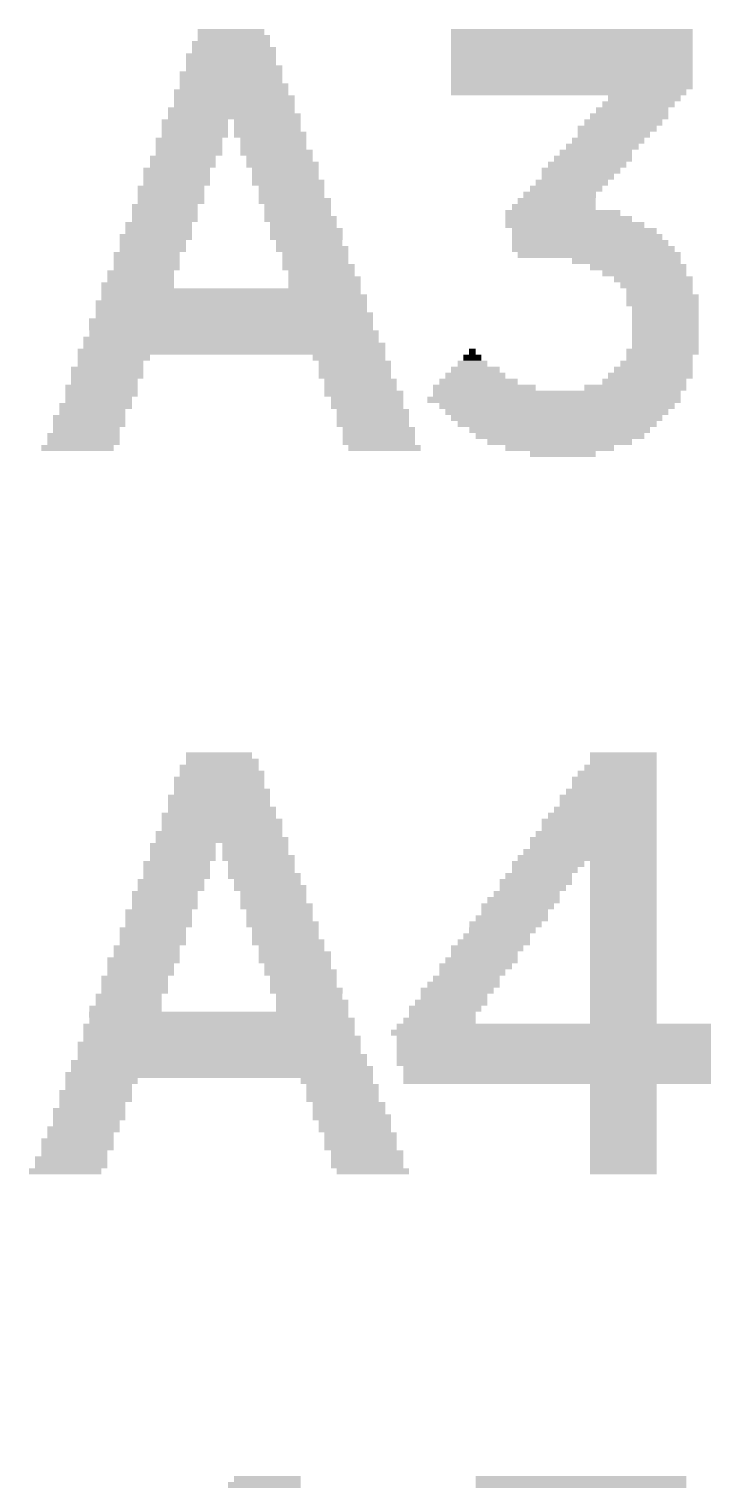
# Model space of a CAD drawing. Extents: x -50 to 50, y -28 to 28.
# Drawn here: x -18.3 to -15.91, y 0.05 to 5.15 of the extents above; entities that cross this region are included whole.
import ezdxf

# ---------------------------------------------------------------- set-up
doc = ezdxf.new("R2010")
doc.units = 0
doc.layers.add('200', color=132, linetype='CONTINUOUS')

# ---------------------------------------------------------------- blocks, each defined once
blk = doc.blocks.new('RECT')
blk.add_solid([(-0.5, -0.5), (0.5, -0.5), (-0.5, 0.5), (0.5, 0.5)])

msp = doc.modelspace()

# ---------------------------------------------------------------- block references
at = {"layer": '200'}
for p, xscale, yscale in [((-17.5895, 5.1435), 0.2337, 0.0213), ((-16.3932, 5.1435), 0.8484, 0.0213), ((-17.5895, 5.1012), 0.2743, 0.0211), ((-17.5793, 5.1223), 0.254, 0.0211), ((-16.3932, 5.1223), 0.8484, 0.0211), ((-16.3932, 5.1012), 0.8484, 0.0211), ((-17.5895, 5.0588), 0.315, 0.0211), ((-17.5793, 5.08), 0.2946, 0.0213), ((-16.3932, 5.08), 0.8484, 0.0213), ((-16.3932, 5.0588), 0.8484, 0.0211), ((-17.5895, 4.9953), 0.3607, 0.0211), ((-17.5895, 5.0377), 0.315, 0.0211), ((-17.5781, 5.0165), 0.3378, 0.0213), ((-16.3932, 5.0377), 0.8484, 0.0211), ((-16.3932, 5.0165), 0.8484, 0.0213), ((-16.3932, 4.9953), 0.8484, 0.0211), ((-17.5895, 4.9742), 0.3607, 0.0211), ((-17.5793, 4.953), 0.381, 0.0213), ((-16.3932, 4.9742), 0.8484, 0.0211), ((-16.3932, 4.953), 0.8484, 0.0213), ((-17.5895, 4.9318), 0.4013, 0.0211), ((-17.5781, 4.9107), 0.4242, 0.0211), ((-17.5781, 4.8895), 0.4242, 0.0213), ((-16.4046, 4.9318), 0.8255, 0.0211), ((-16.1595, 4.8895), 0.254, 0.0213), ((-16.1392, 4.9107), 0.254, 0.0211), ((-17.5781, 4.8472), 0.4648, 0.0211), ((-17.5882, 4.8683), 0.4445, 0.0211), ((-16.1925, 4.8472), 0.2743, 0.0211), ((-16.1823, 4.8683), 0.254, 0.0211), ((-17.7165, 4.826), 0.2337, 0.0213), ((-17.7165, 4.8048), 0.2337, 0.0211), ((-17.4625, 4.826), 0.2337, 0.0213), ((-17.4625, 4.8048), 0.2337, 0.0211), ((-16.2344, 4.8048), 0.2769, 0.0211), ((-16.2128, 4.826), 0.2743, 0.0213), ((-17.7368, 4.7625), 0.2337, 0.0213), ((-17.7368, 4.7413), 0.2337, 0.0211), ((-17.7165, 4.7837), 0.2337, 0.0211), ((-17.4523, 4.7837), 0.254, 0.0211), ((-17.4409, 4.7625), 0.2311, 0.0213), ((-17.4409, 4.7413), 0.2311, 0.0211), ((-16.2865, 4.7413), 0.254, 0.0211), ((-16.2662, 4.7625), 0.254, 0.0213), ((-16.2458, 4.7837), 0.254, 0.0211), ((-17.7584, 4.699), 0.2311, 0.0213), ((-17.7368, 4.7202), 0.2337, 0.0211), ((-17.4295, 4.7202), 0.254, 0.0211), ((-17.4193, 4.699), 0.2337, 0.0213), ((-16.3195, 4.699), 0.2743, 0.0213), ((-16.3093, 4.7202), 0.254, 0.0211), ((-17.78, 4.6567), 0.2337, 0.0211), ((-17.78, 4.6355), 0.2337, 0.0213), ((-17.7584, 4.6778), 0.2311, 0.0211), ((-17.4092, 4.6778), 0.254, 0.0211), ((-17.399, 4.6567), 0.2337, 0.0211), ((-17.399, 4.6355), 0.2337, 0.0213), ((-16.3614, 4.6567), 0.2769, 0.0211), ((-16.3728, 4.6355), 0.254, 0.0213), ((-16.3398, 4.6778), 0.2743, 0.0211), ((-17.8003, 4.5932), 0.2337, 0.0211), ((-17.78, 4.6143), 0.2337, 0.0211), ((-17.3888, 4.6143), 0.254, 0.0211), ((-17.3774, 4.5932), 0.2311, 0.0211), ((-16.4135, 4.5932), 0.254, 0.0211), ((-16.3932, 4.6143), 0.254, 0.0211), ((-17.8219, 4.5297), 0.2311, 0.0211), ((-17.8003, 4.572), 0.2337, 0.0213), ((-17.8003, 4.5508), 0.2337, 0.0211), ((-17.3774, 4.572), 0.2311, 0.0213), ((-17.366, 4.5508), 0.254, 0.0211), ((-17.3558, 4.5297), 0.2337, 0.0211), ((-16.4567, 4.5297), 0.2946, 0.0211), ((-16.4465, 4.5508), 0.2743, 0.0211), ((-16.4363, 4.572), 0.254, 0.0213), ((-17.8219, 4.5085), 0.2311, 0.0213), ((-17.8219, 4.4873), 0.2311, 0.0211), ((-17.3457, 4.4873), 0.254, 0.0211), ((-17.3558, 4.5085), 0.2337, 0.0213), ((-16.4249, 4.5085), 0.4039, 0.0213), ((-16.4046, 4.4873), 0.4445, 0.0211), ((-17.8435, 4.4662), 0.2337, 0.0211), ((-17.8435, 4.445), 0.2337, 0.0213), ((-17.3355, 4.4662), 0.2337, 0.0211), ((-17.3253, 4.445), 0.254, 0.0213), ((-16.383, 4.4662), 0.4877, 0.0211), ((-16.35, 4.445), 0.508, 0.0213), ((-17.8537, 4.4238), 0.254, 0.0211), ((-17.8638, 4.4027), 0.2337, 0.0211), ((-17.8638, 4.3815), 0.2337, 0.0213), ((-17.3253, 4.4238), 0.254, 0.0211), ((-17.3152, 4.4027), 0.2337, 0.0211), ((-17.305, 4.3815), 0.254, 0.0213), ((-16.3398, 4.4238), 0.5283, 0.0211), ((-16.3297, 4.4027), 0.5486, 0.0211), ((-16.3182, 4.3815), 0.5715, 0.0213), ((-17.8854, 4.3603), 0.2311, 0.0211), ((-17.8854, 4.3392), 0.2311, 0.0211), ((-17.2936, 4.3603), 0.2311, 0.0211), ((-17.2936, 4.3392), 0.2311, 0.0211), ((-16.2979, 4.3603), 0.5715, 0.0211), ((-16.2027, 4.3392), 0.381, 0.0211), ((-17.907, 4.2968), 0.2337, 0.0211), ((-17.907, 4.2757), 0.2337, 0.0211), ((-17.8854, 4.318), 0.2311, 0.0213), ((-17.2822, 4.318), 0.254, 0.0213), ((-17.272, 4.2968), 0.2337, 0.0211), ((-17.2618, 4.2757), 0.254, 0.0211), ((-16.1608, 4.318), 0.3378, 0.0213), ((-16.1392, 4.2968), 0.2946, 0.0211), ((-16.1074, 4.2757), 0.2769, 0.0211), ((-17.9172, 4.2545), 0.254, 0.0213), ((-17.5895, 4.2333), 0.9093, 0.0211), ((-17.2618, 4.2545), 0.254, 0.0213), ((-16.096, 4.2545), 0.254, 0.0213), ((-16.0858, 4.2333), 0.2337, 0.0211), ((-17.5882, 4.191), 0.9525, 0.0213), ((-17.5781, 4.2122), 0.9322, 0.0211), ((-16.0757, 4.2122), 0.254, 0.0211), ((-16.0757, 4.191), 0.254, 0.0213), ((-17.5895, 4.1275), 0.9957, 0.0213), ((-17.5882, 4.1698), 0.9525, 0.0211), ((-17.5781, 4.1487), 0.9728, 0.0211), ((-16.0655, 4.1698), 0.2337, 0.0211), ((-16.0655, 4.1487), 0.2337, 0.0211), ((-16.0655, 4.1275), 0.2337, 0.0213), ((-17.5895, 4.1063), 0.9957, 0.0211), ((-17.5793, 4.0852), 1.016, 0.0211), ((-16.0655, 4.1063), 0.2337, 0.0211), ((-16.0655, 4.0852), 0.2337, 0.0211), ((-17.5882, 4.0217), 1.0795, 0.0211), ((-17.5781, 4.0428), 1.0592, 0.0211), ((-17.5895, 4.064), 1.0363, 0.0213), ((-16.7424, 4.0217), 0.0229, 0.0211), ((-16.0757, 4.0217), 0.254, 0.0211), ((-16.0655, 4.064), 0.2337, 0.0213), ((-16.0655, 4.0428), 0.2337, 0.0211), ((-18.001, 4.0005), 0.254, 0.0213), ((-18.0124, 3.9793), 0.2311, 0.0211), ((-17.1755, 4.0005), 0.254, 0.0213), ((-17.1552, 3.9793), 0.254, 0.0211), ((-16.7424, 3.9793), 0.1041, 0.0211), ((-16.7424, 4.0005), 0.0635, 0.0213), ((-16.096, 3.9793), 0.254, 0.0211), ((-16.0858, 4.0005), 0.2337, 0.0213), ((-18.0238, 3.9582), 0.254, 0.0211), ((-18.0238, 3.937), 0.254, 0.0213), ((-17.1552, 3.9582), 0.254, 0.0211), ((-17.1552, 3.937), 0.254, 0.0213), ((-16.7323, 3.937), 0.2108, 0.0213), ((-16.7323, 3.9582), 0.1702, 0.0211), ((-16.1176, 3.937), 0.2972, 0.0213), ((-16.1074, 3.9582), 0.2769, 0.0211), ((-18.0442, 3.8947), 0.254, 0.0211), ((-18.0442, 3.8735), 0.254, 0.0213), ((-18.034, 3.9158), 0.2337, 0.0211), ((-17.1348, 3.9158), 0.254, 0.0211), ((-17.1348, 3.8947), 0.254, 0.0211), ((-17.1234, 3.8735), 0.2769, 0.0213), ((-16.7005, 3.8947), 0.3607, 0.0211), ((-16.4465, 3.8735), 0.8687, 0.0213), ((-16.7208, 3.9158), 0.2743, 0.0211), ((-16.1709, 3.8947), 0.3581, 0.0211), ((-16.1392, 3.9158), 0.2946, 0.0211), ((-18.0645, 3.8312), 0.254, 0.0211), ((-18.0543, 3.8523), 0.2337, 0.0211), ((-17.112, 3.8523), 0.254, 0.0211), ((-17.112, 3.8312), 0.254, 0.0211), ((-16.4567, 3.8523), 0.889, 0.0211), ((-16.4452, 3.8312), 0.8255, 0.0211), ((-18.0873, 3.7888), 0.254, 0.0211), ((-18.0873, 3.7677), 0.254, 0.0211), ((-18.0759, 3.81), 0.2311, 0.0213), ((-17.0917, 3.81), 0.254, 0.0213), ((-17.0917, 3.7888), 0.254, 0.0211), ((-17.0917, 3.7677), 0.254, 0.0211), ((-16.4465, 3.81), 0.7823, 0.0213), ((-16.4465, 3.7888), 0.7417, 0.0211), ((-16.4452, 3.7677), 0.6985, 0.0211), ((-18.1077, 3.7253), 0.254, 0.0211), ((-18.0975, 3.7465), 0.2337, 0.0213), ((-17.0713, 3.7465), 0.254, 0.0213), ((-17.0713, 3.7253), 0.254, 0.0211), ((-16.4363, 3.7465), 0.635, 0.0213), ((-16.4351, 3.7253), 0.5918, 0.0211), ((-18.128, 3.683), 0.254, 0.0213), ((-18.1077, 3.7042), 0.254, 0.0211), ((-17.0713, 3.7042), 0.254, 0.0211), ((-17.051, 3.683), 0.254, 0.0213), ((-16.4363, 3.7042), 0.508, 0.0211), ((-16.4363, 3.683), 0.381, 0.0213), ((-16.4249, 3.6618), 0.2311, 0.0211), ((-17.6314, 2.6035), 0.2311, 0.0213), ((-16.2128, 2.6035), 0.2337, 0.0213), ((-17.6314, 2.5612), 0.2769, 0.0211), ((-17.6212, 2.54), 0.2972, 0.0213), ((-17.62, 2.5823), 0.254, 0.0211), ((-16.2344, 2.54), 0.2769, 0.0213), ((-16.223, 2.5612), 0.254, 0.0211), ((-16.2128, 2.5823), 0.2337, 0.0211), ((-17.6314, 2.5188), 0.3175, 0.0211), ((-17.6314, 2.4977), 0.3175, 0.0211), ((-16.2446, 2.5188), 0.2972, 0.0211), ((-16.2446, 2.4977), 0.2972, 0.0211), ((-17.6314, 2.4553), 0.3581, 0.0211), ((-17.6212, 2.4765), 0.3378, 0.0213), ((-16.2662, 2.4553), 0.3404, 0.0211), ((-16.2547, 2.4765), 0.3175, 0.0213), ((-17.6327, 2.3918), 0.4013, 0.0211), ((-17.6212, 2.413), 0.3785, 0.0213), ((-17.6314, 2.4342), 0.3581, 0.0211), ((-16.2865, 2.3918), 0.381, 0.0211), ((-16.2763, 2.413), 0.3607, 0.0213), ((-16.2662, 2.4342), 0.3404, 0.0211), ((-17.6212, 2.3707), 0.4242, 0.0211), ((-17.6212, 2.3495), 0.4242, 0.0213), ((-16.2979, 2.3707), 0.4039, 0.0211), ((-16.2979, 2.3495), 0.4039, 0.0213), ((-17.7584, 2.286), 0.2311, 0.0213), ((-17.6314, 2.3283), 0.4445, 0.0211), ((-17.6212, 2.3072), 0.4648, 0.0211), ((-17.5044, 2.286), 0.2311, 0.0213), ((-16.3182, 2.3072), 0.4445, 0.0211), ((-16.3182, 2.286), 0.4445, 0.0213), ((-16.3081, 2.3283), 0.4242, 0.0211), ((-17.7584, 2.2648), 0.2311, 0.0211), ((-17.7584, 2.2437), 0.2311, 0.0211), ((-17.493, 2.2437), 0.254, 0.0211), ((-17.5044, 2.2648), 0.2311, 0.0211), ((-16.3398, 2.2437), 0.4877, 0.0211), ((-16.3297, 2.2648), 0.4674, 0.0211), ((-17.78, 2.2225), 0.2337, 0.0213), ((-17.78, 2.2013), 0.2337, 0.0211), ((-17.4828, 2.2225), 0.2337, 0.0213), ((-17.4828, 2.2013), 0.2337, 0.0211), ((-16.477, 2.2225), 0.254, 0.0213), ((-16.4884, 2.2013), 0.2311, 0.0211), ((-16.2128, 2.2225), 0.2337, 0.0213), ((-16.2128, 2.2013), 0.2337, 0.0211), ((-17.8003, 2.159), 0.2337, 0.0213), ((-17.8003, 2.1378), 0.2337, 0.0211), ((-17.78, 2.1802), 0.2337, 0.0211), ((-17.4727, 2.1802), 0.254, 0.0211), ((-17.4625, 2.159), 0.2337, 0.0213), ((-17.4523, 2.1378), 0.254, 0.0211), ((-16.5202, 2.159), 0.254, 0.0213), ((-16.5303, 2.1378), 0.2337, 0.0211), ((-16.51, 2.1802), 0.2337, 0.0211), ((-16.2128, 2.1802), 0.2337, 0.0211), ((-16.2128, 2.159), 0.2337, 0.0213), ((-16.2128, 2.1378), 0.2337, 0.0211), ((-17.8219, 2.1167), 0.2311, 0.0211), ((-17.8219, 2.0955), 0.2311, 0.0213), ((-17.4409, 2.1167), 0.2311, 0.0211), ((-17.4409, 2.0955), 0.2311, 0.0213), ((-16.5633, 2.0955), 0.254, 0.0213), ((-16.5519, 2.1167), 0.2311, 0.0211), ((-16.2128, 2.1167), 0.2337, 0.0211), ((-16.2128, 2.0955), 0.2337, 0.0213), ((-17.8435, 2.0532), 0.2337, 0.0211), ((-17.8435, 2.032), 0.2337, 0.0213), ((-17.8219, 2.0743), 0.2311, 0.0211), ((-17.4295, 2.0743), 0.254, 0.0211), ((-17.4193, 2.0532), 0.2337, 0.0211), ((-17.4193, 2.032), 0.2337, 0.0213), ((-16.604, 2.032), 0.254, 0.0213), ((-16.5837, 2.0743), 0.254, 0.0211), ((-16.5938, 2.0532), 0.2337, 0.0211), ((-16.2128, 2.0743), 0.2337, 0.0211), ((-16.2128, 2.0532), 0.2337, 0.0211), ((-16.2128, 2.032), 0.2337, 0.0213), ((-17.8638, 1.9897), 0.2337, 0.0211), ((-17.8435, 2.0108), 0.2337, 0.0211), ((-17.4092, 2.0108), 0.254, 0.0211), ((-17.399, 1.9897), 0.2337, 0.0211), ((-16.6268, 2.0108), 0.254, 0.0211), ((-16.637, 1.9897), 0.2337, 0.0211), ((-16.2128, 2.0108), 0.2337, 0.0211), ((-16.2128, 1.9897), 0.2337, 0.0211), ((-17.8638, 1.9685), 0.2337, 0.0213), ((-17.8638, 1.9473), 0.2337, 0.0211), ((-17.399, 1.9685), 0.2337, 0.0213), ((-17.3888, 1.9473), 0.254, 0.0211), ((-16.6675, 1.9473), 0.254, 0.0211), ((-16.6573, 1.9685), 0.2337, 0.0213), ((-16.2128, 1.9685), 0.2337, 0.0213), ((-16.2128, 1.9473), 0.2337, 0.0211), ((-17.8968, 1.8838), 0.254, 0.0211), ((-17.8854, 1.9262), 0.2311, 0.0211), ((-17.8854, 1.905), 0.2311, 0.0213), ((-17.3774, 1.9262), 0.2311, 0.0211), ((-17.366, 1.905), 0.254, 0.0213), ((-17.366, 1.8838), 0.254, 0.0211), ((-16.7107, 1.8838), 0.254, 0.0211), ((-16.7005, 1.905), 0.2337, 0.0213), ((-16.6903, 1.9262), 0.254, 0.0211), ((-16.2128, 1.9262), 0.2337, 0.0211), ((-16.2128, 1.905), 0.2337, 0.0213), ((-16.2128, 1.8838), 0.2337, 0.0211), ((-17.907, 1.8627), 0.2337, 0.0211), ((-17.907, 1.8415), 0.2337, 0.0213), ((-17.3457, 1.8415), 0.254, 0.0213), ((-17.3558, 1.8627), 0.2337, 0.0211), ((-16.731, 1.8627), 0.254, 0.0211), ((-16.7424, 1.8415), 0.2311, 0.0213), ((-16.2128, 1.8627), 0.2337, 0.0211), ((-16.2128, 1.8415), 0.2337, 0.0213), ((-17.9273, 1.8203), 0.2337, 0.0211), ((-17.9273, 1.7992), 0.2337, 0.0211), ((-17.9273, 1.778), 0.2337, 0.0213), ((-17.3355, 1.8203), 0.2337, 0.0211), ((-17.3355, 1.7992), 0.2337, 0.0211), ((-17.3253, 1.778), 0.254, 0.0213), ((-16.7958, 1.778), 0.2565, 0.0213), ((-16.7742, 1.7992), 0.254, 0.0211), ((-16.764, 1.8203), 0.2337, 0.0211), ((-16.2128, 1.8203), 0.2337, 0.0211), ((-16.2128, 1.7992), 0.2337, 0.0211), ((-16.2128, 1.778), 0.2337, 0.0213), ((-17.9489, 1.7568), 0.2311, 0.0211), ((-17.9489, 1.7357), 0.2311, 0.0211), ((-17.3152, 1.7568), 0.2337, 0.0211), ((-17.305, 1.7357), 0.254, 0.0211), ((-16.8173, 1.7357), 0.254, 0.0211), ((-16.8072, 1.7568), 0.2337, 0.0211), ((-16.2128, 1.7568), 0.2337, 0.0211), ((-16.2128, 1.7357), 0.2337, 0.0211), ((-17.6327, 1.6933), 0.9093, 0.0211), ((-17.9603, 1.7145), 0.254, 0.0213), ((-17.305, 1.7145), 0.254, 0.0213), ((-16.8377, 1.7145), 0.254, 0.0213), ((-16.8478, 1.6933), 0.2337, 0.0211), ((-16.2128, 1.7145), 0.2337, 0.0213), ((-16.2128, 1.6933), 0.2337, 0.0211), ((-17.6314, 1.651), 0.9525, 0.0213), ((-17.6314, 1.6298), 0.9525, 0.0211), ((-17.6212, 1.6722), 0.9322, 0.0211), ((-16.4668, 1.6298), 1.1227, 0.0211), ((-16.4567, 1.651), 1.1024, 0.0213), ((-16.858, 1.6722), 0.254, 0.0211), ((-16.2128, 1.6722), 0.2337, 0.0211), ((-17.6314, 1.5875), 0.9931, 0.0213), ((-17.6212, 1.6087), 0.9728, 0.0211), ((-16.4567, 1.6087), 1.1024, 0.0211), ((-16.4567, 1.5875), 1.1024, 0.0213), ((-17.6314, 1.524), 1.0389, 0.0213), ((-17.62, 1.5452), 1.016, 0.0211), ((-17.6314, 1.5663), 0.9931, 0.0211), ((-16.4567, 1.5663), 1.1024, 0.0211), ((-16.4567, 1.5452), 1.1024, 0.0211), ((-16.4567, 1.524), 1.1024, 0.0213), ((-17.6314, 1.4817), 1.0795, 0.0211), ((-17.6212, 1.5028), 1.0592, 0.0211), ((-16.4452, 1.5028), 1.0795, 0.0211), ((-16.4452, 1.4817), 1.0795, 0.0211), ((-18.0645, 1.4182), 0.254, 0.0211), ((-18.0442, 1.4605), 0.254, 0.0213), ((-18.0543, 1.4393), 0.2337, 0.0211), ((-17.2187, 1.4605), 0.254, 0.0213), ((-17.1983, 1.4393), 0.254, 0.0211), ((-17.1983, 1.4182), 0.254, 0.0211), ((-16.4452, 1.4605), 1.0795, 0.0213), ((-16.2128, 1.4393), 0.2337, 0.0211), ((-16.2128, 1.4182), 0.2337, 0.0211), ((-18.0645, 1.397), 0.254, 0.0213), ((-18.0759, 1.3758), 0.2311, 0.0211), ((-17.1983, 1.397), 0.254, 0.0213), ((-17.1755, 1.3758), 0.254, 0.0211), ((-16.2128, 1.397), 0.2337, 0.0213), ((-16.2128, 1.3758), 0.2337, 0.0211), ((-18.0873, 1.3547), 0.254, 0.0211), ((-18.0873, 1.3335), 0.254, 0.0213), ((-17.1755, 1.3547), 0.254, 0.0211), ((-17.1653, 1.3335), 0.2743, 0.0213), ((-16.2128, 1.3547), 0.2337, 0.0211), ((-16.2128, 1.3335), 0.2337, 0.0213), ((-18.1077, 1.2912), 0.254, 0.0211), ((-18.1178, 1.27), 0.2337, 0.0213), ((-18.0975, 1.3123), 0.2337, 0.0211), ((-17.1552, 1.3123), 0.254, 0.0211), ((-17.1552, 1.2912), 0.254, 0.0211), ((-17.1348, 1.27), 0.254, 0.0213), ((-16.2128, 1.3123), 0.2337, 0.0211), ((-16.2128, 1.2912), 0.2337, 0.0211), ((-16.2128, 1.27), 0.2337, 0.0213), ((-18.128, 1.2488), 0.254, 0.0211), ((-18.128, 1.2277), 0.254, 0.0211), ((-17.1348, 1.2488), 0.254, 0.0211), ((-17.1348, 1.2277), 0.254, 0.0211), ((-16.2128, 1.2488), 0.2337, 0.0211), ((-16.2128, 1.2277), 0.2337, 0.0211), ((-18.1508, 1.1853), 0.254, 0.0211), ((-18.1508, 1.1642), 0.254, 0.0211), ((-18.1394, 1.2065), 0.2311, 0.0213), ((-17.112, 1.2065), 0.254, 0.0213), ((-17.112, 1.1853), 0.254, 0.0211), ((-17.112, 1.1642), 0.254, 0.0211), ((-16.2128, 1.2065), 0.2337, 0.0213), ((-16.2128, 1.1853), 0.2337, 0.0211), ((-16.2128, 1.1642), 0.2337, 0.0211), ((-18.1712, 1.143), 0.254, 0.0213), ((-17.0917, 1.143), 0.254, 0.0213), ((-16.2128, 1.143), 0.2337, 0.0213), ((-17.4727, 0.0423), 0.254, 0.0211), ((-17.4625, 0.0635), 0.2337, 0.0213), ((-16.3614, 0.0635), 0.7391, 0.0213), ((-16.3614, 0.0423), 0.7391, 0.0211)]:
    msp.add_blockref('RECT', p, dxfattribs=dict(at, xscale=xscale, yscale=yscale))

doc.saveas('drawing.dxf')
